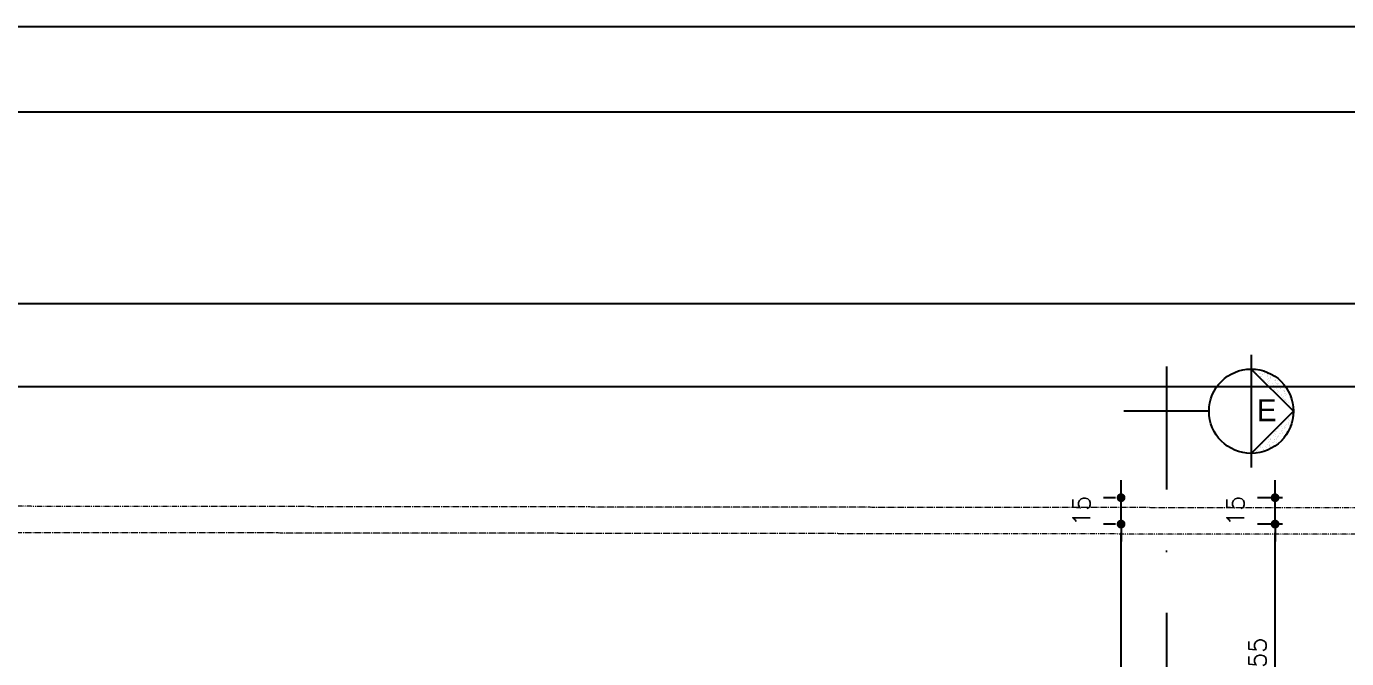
# Model space of a CAD drawing. Header units: inches. Extents: x 580771 to 672494, y 7715997 to 7829530.
# Drawn here: x 654953 to 655704, y 7724616 to 7724976 of the extents above; entities that cross this region are included whole.
import ezdxf

# ---------------------------------------------------------------- set-up
doc = ezdxf.new("R2010")
doc.units = ezdxf.units.IN
doc.header["$MEASUREMENT"] = 0
doc.header["$PDMODE"] = 2
doc.linetypes.add('DASHDOTX2', pattern=[2, 1, -0.5, 0, -0.5])
for name, color, linetype in [('04', 4, 'Continuous'), ('1-ARQ-A', 1, 'Continuous'), ('NIVEL', 2, 'Continuous'), ('P02', 2, 'Continuous'), ('SIMBOLOS', 2, 'Continuous')]:
    doc.layers.add(name, color=color, linetype=linetype)
doc.layers.add('MURO', color=3, linetype='Continuous', lineweight=0)
doc.styles.add('R80E50', font='romans.shx', dxfattribs={"height": 10})
doc.dimstyles.new('ARQ50', dxfattribs={"dimscale": 50, "dimtxt": 10, "dimasz": 0.1, "dimexe": 0.2, "dimexo": 0.2, "dimgap": 0.1, "dimtad": 1, "dimdec": 0, "dimzin": 12, "dimdsep": 46, "dimtxsty": 'R80E50', "dimblk1": 'DOT', "dimblk2": 'DOT', "dimsah": 1, "dimcen": 0.4, "dimclrd": 15, "dimclre": 15, "dimclrt": 3, "dimadec": 0, "dimazin": 0, "dimtfac": 1, "dimtdec": 0, "dimtmove": 2, "dimatfit": 3, "dimldrblk": 'DOT', "dimfxl": 0.2, "dimtolj": 1, "dimtzin": 12, "dimarcsym": 0})

# ---------------------------------------------------------------- blocks, each defined once
blk = doc.blocks.new('A0')
at = {"color": 0}
blk.add_lwpolyline([(2.5, 1), (2.5, 83.1), (117.9, 83.1), (117.9, 1)], close=True, dxfattribs=at)
at = {"layer": 'P02'}
blk.add_lwpolyline([(0, 0), (0, 84.1), (118.9, 84.1), (118.9, 0)], close=True, dxfattribs=at)
blk = doc.blocks.new('*X22')
at = {"color": 0}
for p, q in [((2434.32, -1024.52), (2434.32, -1024.52)), ((2434.57, -1024.58), (2434.57, -1024.58)), ((2434.73, -1024.47), (2434.73, -1024.47)), ((2435.06, -1025.14), (2435.06, -1025.14)), ((2435.38, -1024.38), (2435.38, -1024.38)), ((2436, -1024.14), (2436, -1024.14)), ((2436.18, -1024.51), (2436.18, -1024.51)), ((2436.28, -1023.24), (2436.28, -1023.24)), ((2436.34, -1024.36), (2436.34, -1024.36)), ((2436.47, -1024.24), (2436.47, -1024.24)), ((2436.89, -1024.18), (2436.89, -1024.18)), ((2436.91, -1023.13), (2436.91, -1023.13)), ((2436.98, -1023.88), (2436.98, -1023.88)), ((2437.21, -1023.72), (2437.21, -1023.72)), ((2437.26, -1025.26), (2437.26, -1025.26)), ((2437.54, -1024.1), (2437.54, -1024.1)), ((2437.55, -1025.13), (2437.55, -1025.13)), ((2437.77, -1024.61), (2437.77, -1024.61)), ((2437.92, -1024.74), (2437.92, -1024.74)), ((2438.17, -1022.98), (2438.17, -1022.98)), ((2438.22, -1024.52), (2438.22, -1024.52)), ((2438.49, -1024.14), (2438.49, -1024.14)), ((2438.54, -1022.4), (2438.54, -1022.4)), ((2438.62, -1023.96), (2438.62, -1023.96)), ((2438.68, -1022.54), (2438.68, -1022.54)), ((2438.83, -1024.35), (2438.83, -1024.35)), ((2439.04, -1023.9), (2439.04, -1023.9)), ((2439.25, -1022.15), (2439.25, -1022.15)), ((2439.3, -1023.69), (2439.3, -1023.69)), ((2439.38, -1023.17), (2439.38, -1023.17)), ((2439.4, -1023.12), (2439.4, -1023.12)), ((2439.69, -1023.81), (2439.69, -1023.81)), ((2440.33, -1022.9), (2440.33, -1022.9)), ((2440.34, -1022.13), (2440.34, -1022.13)), ((2440.67, -1022.35), (2440.67, -1022.35)), ((2441.09, -1021.83), (2441.09, -1021.83)), ((2441.3, -1022.16), (2441.3, -1022.16)), ((2442.83, -1022.13), (2442.83, -1022.13)), ((2443.17, -1022.34), (2443.17, -1022.34)), ((2443.46, -1022.08), (2443.46, -1022.08)), ((2444, -1023.25), (2444, -1023.25)), ((2444.38, -1023.12), (2444.38, -1023.12)), ((2444.48, -1022.88), (2444.48, -1022.88)), ((2444.99, -1022.5), (2444.99, -1022.5)), ((2445.08, -1023.1), (2445.08, -1023.1)), ((2445.13, -1022.64), (2445.13, -1022.64)), ((2445.5, -1023.05), (2445.5, -1023.05)), ((2445.6, -1023.6), (2445.6, -1023.6)), ((2445.66, -1022.34), (2445.66, -1022.34)), ((2445.66, -1025.14), (2445.66, -1025.14)), ((2445.82, -1025.08), (2445.82, -1025.08)), ((2445.83, -1023.27), (2445.83, -1023.27)), ((2445.97, -1024.13), (2445.97, -1024.13)), ((2446.15, -1022.96), (2446.15, -1022.96)), ((2446.24, -1025.02), (2446.24, -1025.02)), ((2446.3, -1024.34), (2446.3, -1024.34)), ((2446.63, -1024), (2446.63, -1024)), ((2446.64, -1022.8), (2446.64, -1022.8)), ((2446.69, -1024.35), (2446.69, -1024.35)), ((2446.77, -1024.14), (2446.77, -1024.14)), ((2446.87, -1023.11), (2446.87, -1023.11)), ((2446.89, -1024.94), (2446.89, -1024.94)), ((2447.47, -1024.78), (2447.47, -1024.78)), ((2447.52, -1025.11), (2447.52, -1025.11)), ((2447.65, -1023.61), (2447.65, -1023.61)), ((2447.7, -1025.15), (2447.7, -1025.15)), ((2447.97, -1024.8), (2447.97, -1024.8)), ((2448.39, -1024.74), (2448.39, -1024.74)), ((2448.46, -1024.12), (2448.46, -1024.12)), ((2448.78, -1024.32), (2448.78, -1024.32)), ((2448.79, -1024.34), (2448.79, -1024.34)), ((2449.04, -1024.66), (2449.04, -1024.66)), ((2449.86, -1025.07), (2449.86, -1025.07)), ((2450.01, -1025.11), (2450.01, -1025.11)), ((2431.9, -1028.98), (2431.9, -1028.98)), ((2432.02, -1027.7), (2432.02, -1027.7)), ((2432.2, -1028.22), (2432.2, -1028.22)), ((2432.31, -1028.16), (2432.31, -1028.16)), ((2432.34, -1028.35), (2432.34, -1028.35)), ((2432.55, -1028.9), (2432.55, -1028.9)), ((2432.65, -1028.37), (2432.65, -1028.37)), ((2432.9, -1026.78), (2432.9, -1026.78)), ((2432.96, -1026.01), (2432.96, -1026.01)), ((2433.04, -1028.99), (2433.04, -1028.99)), ((2433.1, -1026.87), (2433.1, -1026.87)), ((2433.11, -1026.15), (2433.11, -1026.15)), ((2433.15, -1028.41), (2433.15, -1028.41)), ((2433.22, -1027.14), (2433.22, -1027.14)), ((2433.32, -1026.73), (2433.32, -1026.73)), ((2433.64, -1028.75), (2433.64, -1028.75)), ((2433.81, -1026.78), (2433.81, -1026.78)), ((2433.97, -1026.64), (2433.97, -1026.64)), ((2434.05, -1028.7), (2434.05, -1028.7)), ((2434.13, -1026.08), (2434.13, -1026.08)), ((2434.16, -1026.15), (2434.16, -1026.15)), ((2434.18, -1027.62), (2434.18, -1027.62)), ((2434.49, -1026.37), (2434.49, -1026.37)), ((2434.6, -1027.51), (2434.6, -1027.51)), ((2434.7, -1028.61), (2434.7, -1028.61)), ((2434.75, -1027.65), (2434.75, -1027.65)), ((2434.8, -1028.16), (2434.8, -1028.16)), ((2435.05, -1026.5), (2435.05, -1026.5)), ((2435.1, -1025.34), (2435.1, -1025.34)), ((2435.14, -1028.37), (2435.14, -1028.37)), ((2435.15, -1026.88), (2435.15, -1026.88)), ((2435.2, -1028.42), (2435.2, -1028.42)), ((2435.37, -1025.31), (2435.37, -1025.31)), ((2435.47, -1026.44), (2435.47, -1026.44)), ((2435.51, -1025.44), (2435.51, -1025.44)), ((2435.71, -1027.14), (2435.71, -1027.14)), ((2436.12, -1026.36), (2436.12, -1026.36)), ((2436.21, -1026.08), (2436.21, -1026.08)), ((2436.23, -1026.05), (2436.23, -1026.05)), ((2436.65, -1026.15), (2436.65, -1026.15)), ((2436.98, -1026.36), (2436.98, -1026.36)), ((2437.21, -1026.21), (2437.21, -1026.21)), ((2446.61, -1026.13), (2446.61, -1026.13)), ((2446.74, -1025.89), (2446.74, -1025.89)), ((2446.95, -1026.34), (2446.95, -1026.34)), ((2447.62, -1026.91), (2447.62, -1026.91)), ((2447.75, -1026.69), (2447.75, -1026.69)), ((2448.16, -1027.12), (2448.16, -1027.12)), ((2448.27, -1025.51), (2448.27, -1025.51)), ((2448.41, -1025.64), (2448.41, -1025.64)), ((2448.71, -1026.77), (2448.71, -1026.77)), ((2448.83, -1025.86), (2448.83, -1025.86)), ((2448.88, -1027.4), (2448.88, -1027.4)), ((2449.1, -1026.12), (2449.1, -1026.12)), ((2449.11, -1026.28), (2449.11, -1026.28)), ((2449.13, -1026.71), (2449.13, -1026.71)), ((2449.44, -1026.34), (2449.44, -1026.34)), ((2449.45, -1028.74), (2449.45, -1028.74)), ((2449.75, -1028.13), (2449.75, -1028.13)), ((2449.78, -1026.63), (2449.78, -1026.63)), ((2449.87, -1028.69), (2449.87, -1028.69)), ((2449.91, -1026.61), (2449.91, -1026.61)), ((2449.91, -1027.01), (2449.91, -1027.01)), ((2449.96, -1028.15), (2449.96, -1028.15)), ((2450.05, -1027.14), (2450.05, -1027.14)), ((2450.09, -1028.34), (2450.09, -1028.34)), ((2450.52, -1028.6), (2450.52, -1028.6)), ((2450.66, -1027.11), (2450.66, -1027.11)), ((2450.75, -1027.78), (2450.75, -1027.78)), ((2450.87, -1026.49), (2450.87, -1026.49)), ((2450.88, -1025.87), (2450.88, -1025.87)), ((2450.93, -1027.41), (2450.93, -1027.41)), ((2450.98, -1028.95), (2450.98, -1028.95)), ((2451.28, -1026.43), (2451.28, -1026.43)), ((2451.55, -1028.51), (2451.55, -1028.51)), ((2451.6, -1028.46), (2451.6, -1028.46)), ((2451.69, -1028.65), (2451.69, -1028.65)), ((2452.02, -1028.41), (2452.02, -1028.41)), ((2452.06, -1028.13), (2452.06, -1028.13)), ((2452.24, -1028.12), (2452.24, -1028.12)), ((2452.58, -1028.34), (2452.58, -1028.34)), ((2430.13, -1032.31), (2430.13, -1032.31)), ((2430.48, -1031.24), (2430.48, -1031.24)), ((2430.67, -1032.62), (2430.67, -1032.62)), ((2430.8, -1030.38), (2430.8, -1030.38)), ((2430.81, -1032.76), (2430.81, -1032.76)), ((2431.11, -1029.98), (2431.11, -1029.98)), ((2431.11, -1032.17), (2431.11, -1032.17)), ((2431.14, -1031.16), (2431.14, -1031.16)), ((2431.16, -1031.52), (2431.16, -1031.52)), ((2431.37, -1029.15), (2431.37, -1029.15)), ((2431.43, -1030.42), (2431.43, -1030.42)), ((2431.48, -1029.04), (2431.48, -1029.04)), ((2431.58, -1030.56), (2431.58, -1030.56)), ((2432.02, -1031.16), (2432.02, -1031.16)), ((2432.07, -1029.24), (2432.07, -1029.24)), ((2432.12, -1030.78), (2432.12, -1030.78)), ((2432.22, -1031.01), (2432.22, -1031.01)), ((2432.28, -1031.19), (2432.28, -1031.19)), ((2432.64, -1030.96), (2432.64, -1030.96)), ((2432.96, -1030.16), (2432.96, -1030.16)), ((2433.2, -1029.95), (2433.2, -1029.95)), ((2433.29, -1030.38), (2433.29, -1030.38)), ((2433.84, -1029.72), (2433.84, -1029.72)), ((2433.86, -1029.15), (2433.86, -1029.15)), ((2434.24, -1029.16), (2434.24, -1029.16)), ((2450.01, -1029.69), (2450.01, -1029.69)), ((2450.4, -1030.13), (2450.4, -1030.13)), ((2450.73, -1030.35), (2450.73, -1030.35)), ((2451.03, -1030.49), (2451.03, -1030.49)), ((2451.25, -1030.58), (2451.25, -1030.58)), ((2451.3, -1029.12), (2451.3, -1029.12)), ((2451.95, -1031.12), (2451.95, -1031.12)), ((2452.11, -1029.67), (2452.11, -1029.67)), ((2452.16, -1031.21), (2452.16, -1031.21)), ((2452.34, -1030.43), (2452.34, -1030.43)), ((2452.39, -1029.28), (2452.39, -1029.28)), ((2452.57, -1032.35), (2452.57, -1032.35)), ((2452.76, -1030.38), (2452.76, -1030.38)), ((2452.89, -1030.13), (2452.89, -1030.13)), ((2453.08, -1032.41), (2453.08, -1032.41)), ((2453.19, -1030.01), (2453.19, -1030.01)), ((2453.19, -1030.42), (2453.19, -1030.42)), ((2453.22, -1030.34), (2453.22, -1030.34)), ((2453.24, -1031.96), (2453.24, -1031.96)), ((2453.33, -1030.15), (2453.33, -1030.15)), ((2453.41, -1030.29), (2453.41, -1030.29)), ((2453.49, -1032.35), (2453.49, -1032.35)), ((2453.53, -1032.13), (2453.53, -1032.13)), ((2453.87, -1032.34), (2453.87, -1032.34)), ((2430.17, -1033.16), (2430.17, -1033.16)), ((2453.26, -1032.99), (2453.26, -1032.99))]:
    blk.add_line(p, q, dxfattribs=at)
blk = doc.blocks.new('_DOT')
at = {"color": 0, "linetype": 'ByBlock'}
blk.add_line((-0.5, 0), (-1, 0), dxfattribs=at)
at = {"color": 0, "linetype": 'ByBlock', "const_width": 0.5}
blk.add_lwpolyline([(-0.25, 0, 1), (0.25, 0, 1)], format="xyb", close=True, dxfattribs=at)
blk = doc.blocks.new('*D756')
at = {"layer": 'Defpoints', "color": 0, "transparency": 16777216}
for p in [(655663.03, 7724692.68), (655677.22, 7724692.68), (655677.22, 7724537.68)]:
    blk.add_point(p, dxfattribs=at)
at = {"layer": 'NIVEL', "color": 15, "lineweight": -2, "transparency": 16777216}
for p, q in [((655667.22, 7724692.68), (655653.03, 7724692.68)), ((655663.03, 7724542.68), (655663.03, 7724687.68)), ((655667.22, 7724537.68), (655653.03, 7724537.68))]:
    blk.add_line(p, q, dxfattribs=at)
at = {"layer": 'NIVEL', "color": 15, "lineweight": -2, "transparency": 16777216, "xscale": 5, "yscale": 5, "zscale": 5}
for p, rotation in [((655663.03, 7724692.68), 90), ((655663.03, 7724537.68), 270)]:
    blk.add_blockref('_DOT', p, dxfattribs=dict(at, rotation=rotation))
at = {"layer": 'NIVEL', "color": 3, "transparency": 16777216, "insert": (655653.03, 7724615.18), "char_height": 10, "attachment_point": 5, "rotation": 90, "style": 'R80E50'}
blk.add_mtext('\\A1;155', dxfattribs=at)
blk = doc.blocks.new('*D757')
at = {"layer": 'Defpoints', "color": 0, "transparency": 16777216}
for p in [(655663.03, 7724707.68), (655677.22, 7724707.68), (655677.22, 7724692.68)]:
    blk.add_point(p, dxfattribs=at)
at = {"layer": 'NIVEL', "color": 15, "lineweight": -2, "transparency": 16777216}
for p, q in [((655663.03, 7724712.68), (655663.03, 7724717.68)), ((655667.22, 7724707.68), (655653.03, 7724707.68)), ((655663.03, 7724692.68), (655663.03, 7724707.68)), ((655667.22, 7724692.68), (655653.03, 7724692.68)), ((655663.03, 7724687.68), (655663.03, 7724682.68))]:
    blk.add_line(p, q, dxfattribs=at)
at = {"layer": 'NIVEL', "color": 15, "lineweight": -2, "transparency": 16777216, "xscale": 5, "yscale": 5, "zscale": 5}
for p, rotation in [((655663.03, 7724707.68), 270), ((655663.03, 7724692.68), 90)]:
    blk.add_blockref('_DOT', p, dxfattribs=dict(at, rotation=rotation))
at = {"layer": 'NIVEL', "color": 3, "transparency": 16777216, "insert": (655640.53, 7724700.18), "char_height": 10, "attachment_point": 5, "rotation": 90, "style": 'R80E50'}
blk.add_mtext('\\A1;15', dxfattribs=at)
blk = doc.blocks.new('*D761')
at = {"layer": 'Defpoints', "color": 0, "transparency": 16777216}
for p in [(655575.41, 7724692.68), (655582.19, 7724692.68), (655582.19, 7724457.68)]:
    blk.add_point(p, dxfattribs=at)
at = {"layer": 'NIVEL', "color": 15, "lineweight": -2, "transparency": 16777216}
for p, q in [((655572.19, 7724692.68), (655565.41, 7724692.68)), ((655575.41, 7724462.68), (655575.41, 7724687.68)), ((655572.19, 7724457.68), (655565.41, 7724457.68))]:
    blk.add_line(p, q, dxfattribs=at)
at = {"layer": 'NIVEL', "color": 15, "lineweight": -2, "transparency": 16777216, "xscale": 5, "yscale": 5, "zscale": 5}
for p, rotation in [((655575.41, 7724692.68), 90), ((655575.41, 7724457.68), 270)]:
    blk.add_blockref('_DOT', p, dxfattribs=dict(at, rotation=rotation))
at = {"layer": 'NIVEL', "color": 3, "transparency": 16777216, "insert": (655565.41, 7724575.18), "char_height": 10, "attachment_point": 5, "rotation": 90, "style": 'R80E50'}
blk.add_mtext('\\A1;235', dxfattribs=at)
blk = doc.blocks.new('*D773')
at = {"layer": 'Defpoints', "color": 0, "transparency": 16777216}
for p in [(655575.41, 7724707.68), (655582.19, 7724707.68), (655582.19, 7724692.68)]:
    blk.add_point(p, dxfattribs=at)
at = {"layer": 'NIVEL', "color": 15, "lineweight": -2, "transparency": 16777216}
for p, q in [((655575.41, 7724712.68), (655575.41, 7724717.68)), ((655572.19, 7724707.68), (655565.41, 7724707.68)), ((655575.41, 7724692.68), (655575.41, 7724707.68)), ((655572.19, 7724692.68), (655565.41, 7724692.68)), ((655575.41, 7724687.68), (655575.41, 7724682.68))]:
    blk.add_line(p, q, dxfattribs=at)
at = {"layer": 'NIVEL', "color": 15, "lineweight": -2, "transparency": 16777216, "xscale": 5, "yscale": 5, "zscale": 5}
for p, rotation in [((655575.41, 7724707.68), 270), ((655575.41, 7724692.68), 90)]:
    blk.add_blockref('_DOT', p, dxfattribs=dict(at, rotation=rotation))
at = {"layer": 'NIVEL', "color": 3, "transparency": 16777216, "insert": (655552.91, 7724700.18), "char_height": 10, "attachment_point": 5, "rotation": 90, "style": 'R80E50'}
blk.add_mtext('\\A1;15', dxfattribs=at)
blk = doc.blocks.new('*D1000')
at = {"layer": 'Defpoints', "color": 0, "transparency": 16777216}
for p in [(656219.71, 7724771), (652145.8, 7724707.68), (656219.71, 7724701.27)]:
    blk.add_point(p, dxfattribs=at)
at = {"layer": 'NIVEL', "color": 15, "lineweight": -2, "transparency": 16777216}
for p, q in [((652145.8, 7724717.68), (652145.8, 7724781)), ((656219.71, 7724711.27), (656219.71, 7724781)), ((652150.8, 7724771), (656214.71, 7724771))]:
    blk.add_line(p, q, dxfattribs=at)
at = {"layer": 'NIVEL', "color": 15, "lineweight": -2, "transparency": 16777216, "xscale": 5, "yscale": 5, "zscale": 5, "rotation": 180}
blk.add_blockref('_DOT', (652145.8, 7724771), dxfattribs=at)
at = {"layer": 'NIVEL', "color": 15, "lineweight": -2, "transparency": 16777216, "xscale": 5, "yscale": 5, "zscale": 5}
blk.add_blockref('_DOT', (656219.71, 7724771), dxfattribs=at)
at = {"layer": 'NIVEL', "color": 3, "transparency": 16777216, "insert": (654182.75, 7724781), "char_height": 10, "attachment_point": 5, "style": 'R80E50'}
blk.add_mtext('\\A1;4074', dxfattribs=at)
blk = doc.blocks.new('*D1667')
at = {"layer": 'Defpoints', "color": 0, "transparency": 16777216}
for p in [(652696.69, 7724817.91), (652696.69, 7724357.68), (655882.19, 7724272.68)]:
    blk.add_point(p, dxfattribs=at)
at = {"layer": 'NIVEL', "color": 15, "lineweight": -2, "transparency": 16777216}
for p, q in [((652696.69, 7724367.68), (652696.69, 7724827.91)), ((655882.19, 7724282.68), (655882.19, 7724827.91)), ((655877.19, 7724817.91), (652701.69, 7724817.91))]:
    blk.add_line(p, q, dxfattribs=at)
at = {"layer": 'NIVEL', "color": 15, "lineweight": -2, "transparency": 16777216, "xscale": 5, "yscale": 5, "zscale": 5, "rotation": 180}
blk.add_blockref('_DOT', (652696.69, 7724817.91), dxfattribs=at)
at = {"layer": 'NIVEL', "color": 15, "lineweight": -2, "transparency": 16777216, "xscale": 5, "yscale": 5, "zscale": 5}
blk.add_blockref('_DOT', (655882.19, 7724817.91), dxfattribs=at)
at = {"layer": 'NIVEL', "color": 3, "transparency": 16777216, "insert": (654289.44, 7724827.91), "char_height": 10, "attachment_point": 5, "style": 'R80E50'}
blk.add_mtext('\\A1;3185', dxfattribs=at)

msp = doc.modelspace()

# ---------------------------------------------------------------- linework, layer by layer
at = {"layer": '04', "linetype": 'DASHDOTX2', "ltscale": 70}
msp.add_line((655601.168, 7724782.272), (655601.168, 7723159.302), dxfattribs=at)
at = {"layer": 'MURO', "color": 3, "linetype": 'DASHDOTX2', "ltscale": 0.5}
for p, q in [((656219.712, 7724701.268), (651250.245, 7724707.189)), ((656207.392, 7724686.283), (653247.193, 7724689.81))]:
    msp.add_line(p, q, dxfattribs=at)
at = {"layer": 'SIMBOLOS', "color": 1}
for p, q in [((655649.438, 7724788.871), (655649.438, 7724724.871)), ((655673.438, 7724756.871), (655649.438, 7724780.871)), ((655649.438, 7724732.871), (655673.438, 7724756.871))]:
    msp.add_line(p, q, dxfattribs=at)
at = {"layer": 'SIMBOLOS', "color": 4}
msp.add_line((655625.438, 7724756.994), (655576.898, 7724756.994), dxfattribs=at)
at = {"layer": 'SIMBOLOS', "color": 1}
msp.add_circle((655649.438, 7724756.871), 24, dxfattribs=at)

# ---------------------------------------------------------------- block references
at = {"xscale": 48.51000000000931, "yscale": 48.51000000000931, "zscale": 48.51000000000931}
msp.add_blockref('A0', (650836.028, 7720896.05), dxfattribs=at)
at = {"layer": 'SIMBOLOS', "color": 1, "xscale": 2, "yscale": 2, "zscale": 2, "rotation": 270}
msp.add_blockref('*X22', (657716.939, 7729640.791), dxfattribs=at)

# ---------------------------------------------------------------- texts
at = {"layer": '1-ARQ-A', "color": 3, "insert": (655663.865, 7724751.172), "char_height": 12.5, "width": 273.40311, "attachment_point": 9}
msp.add_mtext('{\\fStylus BT|b0|i0|c0|p34;E}', dxfattribs=at)

# ---------------------------------------------------------------- dimensions: what is measured, and where the dimension line sits
at = {"layer": 'NIVEL'}
dim = msp.add_linear_dim(base=(652696.6934496, 7724817.910949959), p1=(655882.193449599, 7724272.684700021), p2=(652696.6934496, 7724357.684700016), dimstyle='ARQ50', dxfattribs=at)
dim.commit()
dim.dimension.update_dxf_attribs({"geometry": '*D1667', "text_midpoint": (654289.443449599, 7724827.910949959)})
at = {"layer": 'NIVEL', "color": 4}
dim = msp.add_linear_dim(base=(656219.712, 7724771.005), p1=(652145.796, 7724707.685), p2=(656219.712, 7724701.268), dimstyle='ARQ50', dxfattribs=at)
dim.commit()
dim.dimension.update_dxf_attribs({"geometry": '*D1000', "text_midpoint": (654182.754, 7724781.005)})
for base, p1, p2, picture, middle in [((655575.408, 7724707.685), (655582.193, 7724692.685), (655582.193, 7724707.685), '*D773', (655552.908, 7724700.185)), ((655663.033, 7724707.685), (655677.218, 7724692.685), (655677.218, 7724707.685), '*D757', (655640.533, 7724700.185)), ((655575.408, 7724692.685), (655582.193, 7724457.685), (655582.193, 7724692.685), '*D761', (655565.408, 7724575.185)), ((655663.033, 7724692.685), (655677.218, 7724537.685), (655677.218, 7724692.685), '*D756', (655653.033, 7724615.185))]:
    dim = msp.add_linear_dim(base=base, p1=p1, p2=p2, angle=90, dimstyle='ARQ50', dxfattribs=at)
    dim.commit()
    dim.dimension.update_dxf_attribs({"geometry": picture, "text_midpoint": middle})

doc.saveas('drawing.dxf')
